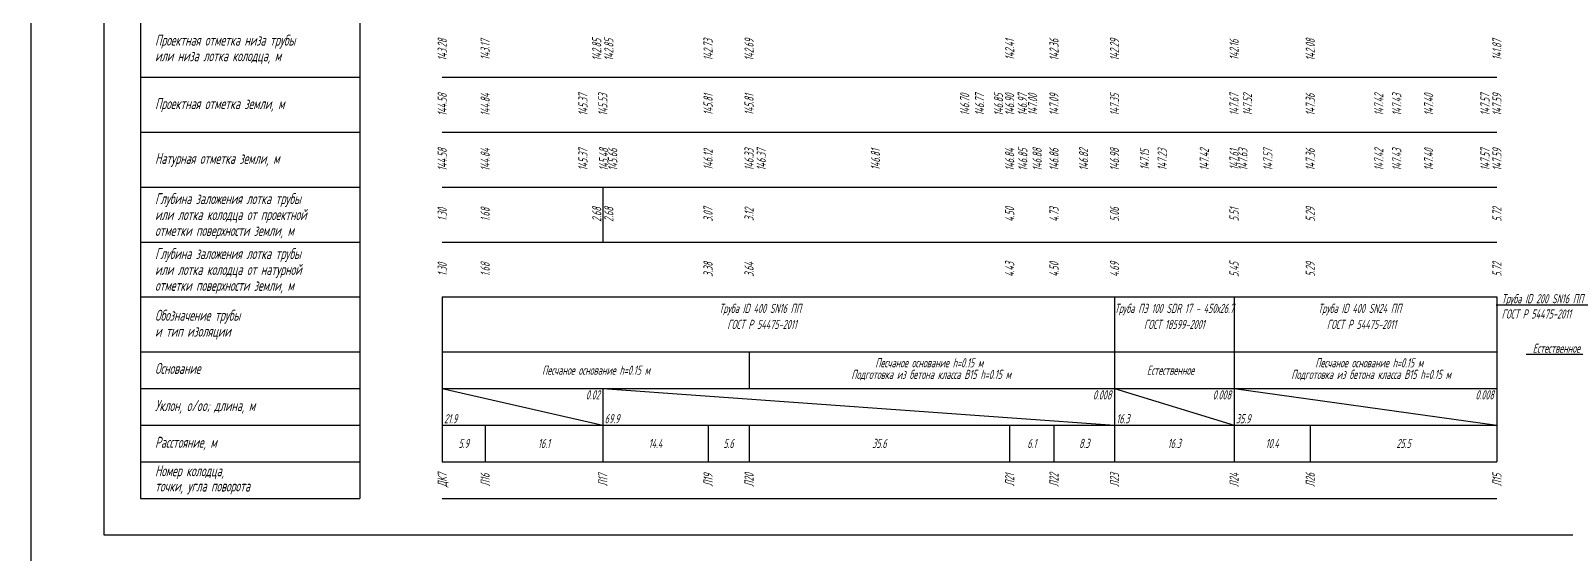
# Model space of a CAD drawing. Header units: metres. Extents: x -30 to 1753, y -860 to 400.
# Drawn here: x -30 to 389.5, y -435 to -292.3 of the extents above; entities that cross this region are included whole.
import ezdxf
from ezdxf import colors
from ezdxf.entities.mleader import LeaderData, LeaderLine
from ezdxf.enums import TextEntityAlignment as Align
from ezdxf.math import Vec2, Vec3

# ---------------------------------------------------------------- set-up
doc = ezdxf.new("R2010")
doc.units = ezdxf.units.M
doc.header["$LTSCALE"] = 0.2
doc.layers.add('МГТ_ИГ_Геология', color=252, linetype='Continuous')
doc.layers.add('Таблица', color=7, linetype='Continuous')
doc.layers.add('ПС-НВК-Деталировка', color=7, linetype='Continuous', lineweight=25)
doc.styles.add('SPDS', font='SPDS', dxfattribs={"width": 0.7, "oblique": 15, "height": 2.5})
doc.styles.get("Standard").update_dxf_attribs({"font": 'SPDS.shx', "width": 0.7, "oblique": 15, "height": 3})

# ---------------------------------------------------------------- blocks, each defined once
blk = doc.blocks.new('_None')

msp = doc.modelspace()

# ---------------------------------------------------------------- linework, layer by layer
at = {"layer": 'ПС-НВК-Деталировка'}
for points in [[(-30, -440), (1159, -440), (1159, -20), (-30, -20)], [(1154, -25), (-10, -25), (-10, -430), (1154, -430)]]:
    msp.add_lwpolyline(points, close=True, dxfattribs=at)
at = {"layer": 'Таблица'}
for p, q in [((0, -290), (0, -370)), ((0, -290), (0, -420)), ((60, -290), (60, -305)), ((0, -305), (60, -305)), ((60, -305), (60, -320)), ((82.5, -305), (370.831, -305)), ((0, -320), (60, -320)), ((0, -320), (60, -320)), ((60, -320), (60, -335)), ((82.5, -320), (370.831, -320)), ((0, -335), (60, -335)), ((60, -335), (60, -350)), ((82.5, -335), (370.831, -335)), ((126.388, -335), (126.388, -350)), ((0, -350), (60, -350)), ((60, -350), (60, -365)), ((82.5, -350), (370.831, -350)), ((0, -365), (60, -365)), ((60, -365), (60, -380)), ((82.5, -365), (370.831, -365)), ((82.5, -365), (82.5, -380)), ((266.274, -365), (266.274, -380)), ((298.974, -365), (298.974, -380)), ((370.831, -365), (370.831, -380)), ((0, -380), (60, -380)), ((0, -380), (60, -380)), ((60, -380), (60, -390)), ((82.5, -380), (82.5, -390)), ((82.5, -380), (370.831, -380)), ((166.379, -380), (166.379, -390)), ((266.274, -380), (266.274, -400)), ((298.974, -380), (298.974, -400)), ((370.831, -380), (370.831, -390)), ((0, -390), (60, -390)), ((60, -390), (60, -400)), ((82.5, -390), (82.5, -400)), ((82.5, -390), (126.388, -400)), ((82.5, -390), (370.831, -390)), ((126.388, -390), (126.388, -400)), ((126.388, -390), (266.274, -400)), ((266.274, -390), (298.974, -400)), ((298.974, -390), (370.831, -400)), ((370.831, -390), (370.831, -400)), ((0, -400), (60, -400)), ((60, -400), (60, -410)), ((82.5, -400), (82.5, -410)), ((82.5, -400), (370.831, -400)), ((94.226, -400), (94.226, -410)), ((126.388, -400), (126.388, -410)), ((155.174, -400), (155.174, -410)), ((166.379, -400), (166.379, -410)), ((237.624, -400), (237.624, -410)), ((249.744, -400), (249.744, -410)), ((266.274, -400), (266.274, -410)), ((298.974, -400), (298.974, -410)), ((319.802, -400), (319.802, -410)), ((370.831, -400), (370.831, -410)), ((0, -410), (60, -410)), ((60, -410), (60, -420)), ((82.5, -410), (370.831, -410)), ((0, -420), (60, -420)), ((82.5, -420), (370.831, -420))]:
    msp.add_line(p, q, dxfattribs=at)

# ---------------------------------------------------------------- texts
at = {"layer": 'Таблица', "oblique": 15}
for s, height, width, p in [('Проектная отметка низа трубы', 3, 0.8, (4, -296.366)), ('или низа лотка колодца, м', 3, 0.8, (4, -300.639)), ('Проектная отметка земли, м', 3, 0.8, (4, -313.708)), ('Натурная отметка земли, м', 3, 0.8, (4, -328.666)), ('Глубина заложения лотка трубы', 3, 0.8, (4, -339.653)), ('или лотка колодца от проектной', 3, 0.8, (4, -343.997)), ('отметки поверхности земли, м', 3, 0.8, (4, -348.341)), ('Глубина заложения лотка трубы', 3, 0.8, (4, -354.653)), ('или лотка колодца от натурной', 3, 0.8, (4, -358.997)), ('отметки поверхности земли, м', 3, 0.8, (4, -363.341)), ('Обозначение трубы', 3, 0.8, (4, -371.501)), ('и тип изоляции', 3, 0.8, (4, -375.844)), ('Основание', 3, 0.8, (4, -386.015)), ('Уклон, o/oo; длина, м', 3, 0.8, (4, -396.17)), ('21.9', 2.5, 0.7, (83, -399.5)), ('69.9', 2.5, 0.7, (126.888, -399.5)), ('16.3', 2.5, 0.7, (266.774, -399.5)), ('35.9', 2.5, 0.7, (299.474, -399.5)), ('Расстояние, м', 3, 0.8, (4, -406.197)), ('Номер колодца,', 3, 0.8, (4, -413.968)), ('точки, угла поворота', 3, 0.8, (4, -418.132))]:
    msp.add_text(s, height=height, dxfattribs=dict(at, width=width)).set_placement(p)
at = {"layer": 'Таблица', "oblique": 15, "width": 0.7}
for s, p in [('143.28', (82.5, -297.5)), ('143.17', (94.226, -297.5)), ('142.73', (155.174, -297.5)), ('142.69', (166.379, -297.5)), ('142.41', (237.624, -297.5)), ('142.36', (249.744, -297.5)), ('142.29', (266.274, -297.5)), ('142.16', (298.974, -297.5)), ('142.08', (319.802, -297.5)), ('141.87', (370.831, -297.5)), ('144.58', (82.5, -312.5)), ('144.84', (94.226, -312.5)), ('144.84', (94.226, -312.5)), ('145.37', (120.969, -312.5)), ('145.53', (126.388, -312.5)), ('145.53', (126.388, -312.5)), ('145.81', (155.174, -312.5)), ('145.81', (155.174, -312.5)), ('145.81', (166.379, -312.5)), ('145.81', (166.379, -312.5)), ('146.70', (225.342, -312.5)), ('146.77', (229.413, -312.5)), ('146.85', (234.556, -312.5)), ('146.90', (237.624, -312.5)), ('146.90', (237.624, -312.5)), ('146.97', (241.092, -312.5)), ('147.00', (243.91, -312.5)), ('147.09', (249.744, -312.5)), ('147.09', (249.744, -312.5)), ('147.35', (266.274, -312.5)), ('147.35', (266.274, -312.5)), ('147.67', (298.974, -312.5)), ('147.67', (298.974, -312.5)), ('147.52', (302.629, -312.5)), ('147.36', (319.802, -312.5)), ('147.36', (319.802, -312.5)), ('147.42', (338.529, -312.5)), ('147.43', (343.45, -312.5)), ('147.40', (352.162, -312.5)), ('147.57', (367.575, -312.5)), ('147.59', (370.831, -312.5)), ('144.58', (82.5, -327.5)), ('144.84', (94.226, -327.5)), ('144.84', (94.226, -327.5)), ('145.37', (120.969, -327.5)), ('145.48', (126.638, -327.5)), ('145.66', (129.107, -327.5)), ('146.12', (155.174, -327.5)), ('146.12', (155.174, -327.5)), ('146.33', (166.379, -327.5)), ('146.33', (166.379, -327.5)), ('146.37', (169.712, -327.5)), ('146.81', (200.922, -327.5)), ('146.84', (237.624, -327.5)), ('146.84', (237.624, -327.5)), ('146.85', (241.213, -327.5)), ('146.88', (245.125, -327.5)), ('146.86', (249.744, -327.5)), ('146.86', (249.744, -327.5)), ('146.82', (257.828, -327.5)), ('146.98', (266.274, -327.5)), ('146.98', (266.274, -327.5)), ('147.15', (274.493, -327.5)), ('147.23', (279.313, -327.5)), ('147.42', (290.834, -327.5)), ('147.61', (298.974, -327.5)), ('147.61', (298.974, -327.5)), ('147.63', (301.392, -327.5)), ('147.57', (308.198, -327.5)), ('147.36', (319.802, -327.5)), ('147.36', (319.802, -327.5)), ('147.42', (338.529, -327.5)), ('147.43', (343.45, -327.5)), ('147.40', (352.162, -327.5)), ('147.57', (367.575, -327.5)), ('147.59', (370.831, -327.5)), ('1.30', (82.5, -342.5)), ('1.68', (94.226, -342.5)), ('3.07', (155.174, -342.5)), ('3.12', (166.379, -342.5)), ('4.50', (237.624, -342.5)), ('4.73', (249.744, -342.5)), ('5.06', (266.274, -342.5)), ('5.51', (298.974, -342.5)), ('5.29', (319.802, -342.5)), ('5.72', (370.831, -342.5)), ('1.30', (82.5, -357.5)), ('1.68', (94.226, -357.5)), ('3.38', (155.174, -357.5)), ('3.64', (166.379, -357.5)), ('4.43', (237.624, -357.5)), ('4.50', (249.744, -357.5)), ('4.69', (266.274, -357.5)), ('5.45', (298.974, -357.5)), ('5.29', (319.802, -357.5)), ('5.72', (370.831, -357.5)), ('ДК7', (82.5, -415)), ('Л16', (94.226, -415)), ('Л17', (126.388, -415)), ('Л19', (155.174, -415)), ('Л20', (166.379, -415)), ('Л21', (237.624, -415)), ('Л22', (249.744, -415)), ('Л23', (266.274, -415)), ('Л24', (298.974, -415)), ('Л26', (319.802, -415)), ('Л15', (370.831, -415))]:
    msp.add_text(s, height=2.5, rotation=90, dxfattribs=at).set_placement(p, align=Align.MIDDLE_CENTER)
for s, p in [('142.85', (125.988, -297.5)), ('2.68', (125.988, -342.5))]:
    msp.add_text(s, height=2.5, rotation=90, dxfattribs=at).set_placement(p, align=Align.CENTER)
for s, p in [('142.85', (126.788, -297.5)), ('2.68', (126.788, -342.5))]:
    msp.add_text(s, height=2.5, rotation=90, dxfattribs=at).set_placement(p, align=Align.TOP_CENTER)
for s, p in [('Труба ID 400 SN16 ПП ', (169.913, -369.375)), ('Труба ПЭ 100 SDR 17 - 450х26.7', (282.624, -369.375)), ('Труба ID 400 SN24 ПП ', (333.812, -369.375))]:
    msp.add_text(s, height=2.5, dxfattribs=at).set_placement(p, align=Align.CENTER)
for s, p in [('ГОСТ Р 54475-2011', (169.913, -372.5)), ('ГОСТ 18599-2001', (282.624, -372.5)), ('ГОСТ Р 54475-2011', (333.812, -372.5)), ('Песчаное основание h=0.15 м  ', (216.666, -382.978)), ('Песчаное основание h=0.15 м  ', (336.94, -382.978)), ('Песчаное основание h=0.15 м', (124.541, -385)), ('Подготовка из бетона класса B15 h=0.15 м ', (216.666, -386.15)), ('Естественное ', (282.124, -385)), ('Подготовка из бетона класса B15 h=0.15 м ', (336.94, -386.15)), ('5.9', (88.363, -405)), ('16.1', (110.307, -405)), ('14.4', (140.781, -405)), ('5.6', (160.776, -405)), ('35.6', (202.001, -405)), ('6.1', (243.684, -405)), ('8.3', (258.009, -405)), ('16.3', (282.624, -405)), ('10.4', (309.388, -405)), ('25.5', (345.317, -405))]:
    msp.add_text(s, height=2.5, dxfattribs=at).set_placement(p, align=Align.MIDDLE_CENTER)
for s, p in [('0.02', (125.553, -390.5)), ('0.008', (265.439, -390.5)), ('0.008', (298.139, -390.5)), ('0.008', (369.997, -390.5))]:
    msp.add_text(s, height=2.5, dxfattribs=at).set_placement(p, align=Align.TOP_RIGHT)

# ---------------------------------------------------------------- leaders
at = {"layer": 'МГТ_ИГ_Геология', "color": 0, "lineweight": 25}
ml = msp.add_multileader_mtext('Standard', dxfattribs=at)
ml.set_content('{\\Q15;\\W0.7;Естественное}', style='SPDS')
ml.set_leader_properties()
ml.set_arrow_properties(name='NONE')
ml.build(insert=Vec2(0, 0))
ml.multileader.update_dxf_attribs({"text_left_attachment_type": 6, "text_right_attachment_type": 6, "dogleg_length": 0.5, "arrow_head_size": 1})
ctx = ml.context
ctx.base_point, ctx.char_height, ctx.arrow_head_size, ctx.landing_gap_size, ctx.plane_origin = Vec3(379.049, -380.748), 2.5, 1, 0, Vec3(-1493.255, 357.614)
ctx.left_attachment, ctx.right_attachment, ctx.text_align_type = 6, 6, 1
notes = []
notes.append((ctx, [(0, (1, 1, 0), (395.593, -380.748), (-1, 0), 0.5, [(0, [(402.76, -386.262)], 0, [])])]))
ctx.mtext.insert, ctx.mtext.width, ctx.mtext.defined_height, ctx.mtext.alignment, ctx.mtext.line_spacing_style, ctx.mtext.flow_direction = Vec3(387.071, -377.748), 22.00699, 8.316, 2, 2, 5
at = {"layer": 'Таблица'}
ml = msp.add_multileader_mtext('Standard', dxfattribs=at)
ml.set_content('Труба ID 200 SN16 ПП\\PГОСТ Р 54475-2011 ', color=256, style='SPDS')
ml.set_leader_properties()
ml.set_arrow_properties(name='NONE')
ml.build(insert=Vec2(0, 0))
ml.multileader.update_dxf_attribs({"text_left_attachment_type": 6, "text_right_attachment_type": 6, "dogleg_length": 0.5, "arrow_head_size": 1})
ctx = ml.context
ctx.base_point, ctx.char_height, ctx.arrow_head_size, ctx.landing_gap_size, ctx.plane_origin = Vec3(372.114, -367.235), 2.5, 1, 0, Vec3(-1493.255, 369.609)
ctx.left_attachment, ctx.right_attachment = 6, 6
notes.append((ctx, [(0, (1, 1, 0), (395.99, -367.235), (-1, 0), 0.5, [(0, [(403.881, -373.443)], 0, [])])]))
ctx.mtext.insert, ctx.mtext.width, ctx.mtext.defined_height, ctx.mtext.line_spacing_style, ctx.mtext.flow_direction = Vec3(372.114, -364.235), 30.74663, 8.512, 2, 5
for ctx, leaders in notes:
    for number, flags, end, landing, length, lines in leaders:
        leader = LeaderData()
        leader.index, (leader.has_last_leader_line, leader.has_dogleg_vector, leader.attachment_direction) = number, flags
        leader.last_leader_point, leader.dogleg_vector, leader.dogleg_length = Vec3(end), Vec3(landing), length
        for number, points, colour, breaks in lines:
            line = LeaderLine()
            line.index, line.vertices, line.color, line.breaks = number, Vec3.list(points), colors.encode_raw_color(colour), breaks
            leader.lines.append(line)
        ctx.leaders.append(leader)

doc.saveas('drawing.dxf')
